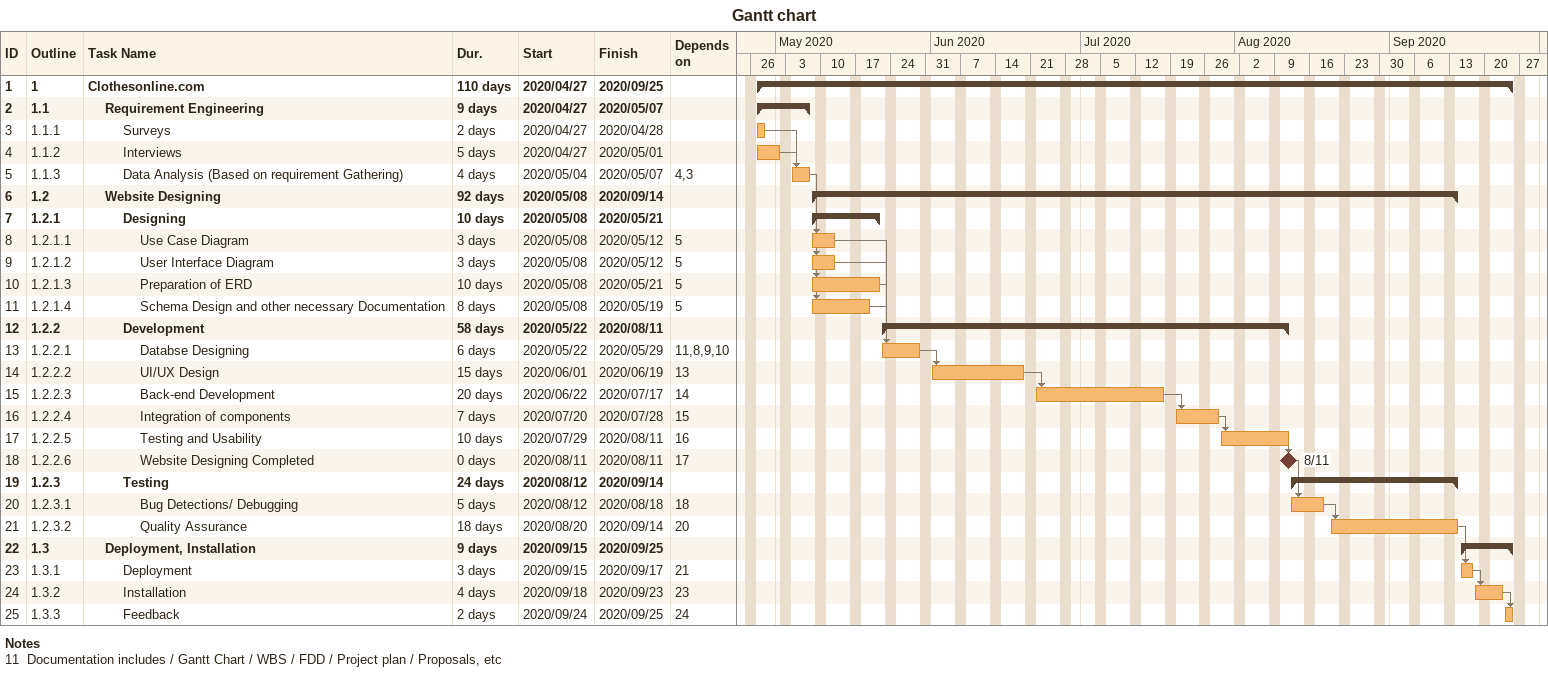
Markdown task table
Gantt chart

| ID | WBS | Task | Duration | Start | Finish | Predecessors |
|---|---|---|---|---|---|---|
| 1 | 1 | **Clothesonline.com** | 110d | 2020-04-27 | 2020-09-25 |  |
| 2 | 1.1 | **Requirement Engineering** | 9d | 2020-04-27 | 2020-05-07 |  |
| 3 | 1.1.1 | Surveys | 2d | 2020-04-27 | 2020-04-28 |  |
| 4 | 1.1.2 | Interviews | 5d | 2020-04-27 | 2020-05-01 |  |
| 5 | 1.1.3 | Data Analysis (Based on requirement Gathering) | 4d | 2020-05-04 | 2020-05-07 | 4, 3 |
| 6 | 1.2 | **Website Designing** | 92d | 2020-05-08 | 2020-09-14 |  |
| 7 | 1.2.1 | **Designing** | 10d | 2020-05-08 | 2020-05-21 |  |
| 8 | 1.2.1.1 | Use Case Diagram | 3d | 2020-05-08 | 2020-05-12 | 5 |
| 9 | 1.2.1.2 | User Interface Diagram | 3d | 2020-05-08 | 2020-05-12 | 5 |
| 10 | 1.2.1.3 | Preparation of ERD | 10d | 2020-05-08 | 2020-05-21 | 5 |
| 11 | 1.2.1.4 | Schema Design and other necessary Documentation | 8d | 2020-05-08 | 2020-05-19 | 5 |
| 12 | 1.2.2 | **Development** | 58d | 2020-05-22 | 2020-08-11 |  |
| 13 | 1.2.2.1 | Databse Designing | 6d | 2020-05-22 | 2020-05-29 | 11, 8, 9, 10 |
| 14 | 1.2.2.2 | UI/UX Design | 15d | 2020-06-01 | 2020-06-19 | 13 |
| 15 | 1.2.2.3 | Back-end Development | 20d | 2020-06-22 | 2020-07-17 | 14 |
| 16 | 1.2.2.4 | Integration of components | 7d | 2020-07-20 | 2020-07-28 | 15 |
| 17 | 1.2.2.5 | Testing and Usability | 10d | 2020-07-29 | 2020-08-11 | 16 |
| 18 | 1.2.2.6 | Website Designing Completed | 0d | 2020-08-11 | 2020-08-11 | 17 |
| 19 | 1.2.3 | **Testing** | 24d | 2020-08-12 | 2020-09-14 |  |
| 20 | 1.2.3.1 | Bug Detections/ Debugging | 5d | 2020-08-12 | 2020-08-18 | 18 |
| 21 | 1.2.3.2 | Quality Assurance | 18d | 2020-08-20 | 2020-09-14 | 20 |
| 22 | 1.3 | **Deployment, Installation** | 9d | 2020-09-15 | 2020-09-25 |  |
| 23 | 1.3.1 | Deployment | 3d | 2020-09-15 | 2020-09-17 | 21 |
| 24 | 1.3.2 | Installation | 4d | 2020-09-18 | 2020-09-23 | 23 |
| 25 | 1.3.3 | Feedback | 2d | 2020-09-24 | 2020-09-25 | 24 |

Notes
- 11: Documentation includes / Gantt Chart / WBS / FDD / Project plan / Proposals, etc
